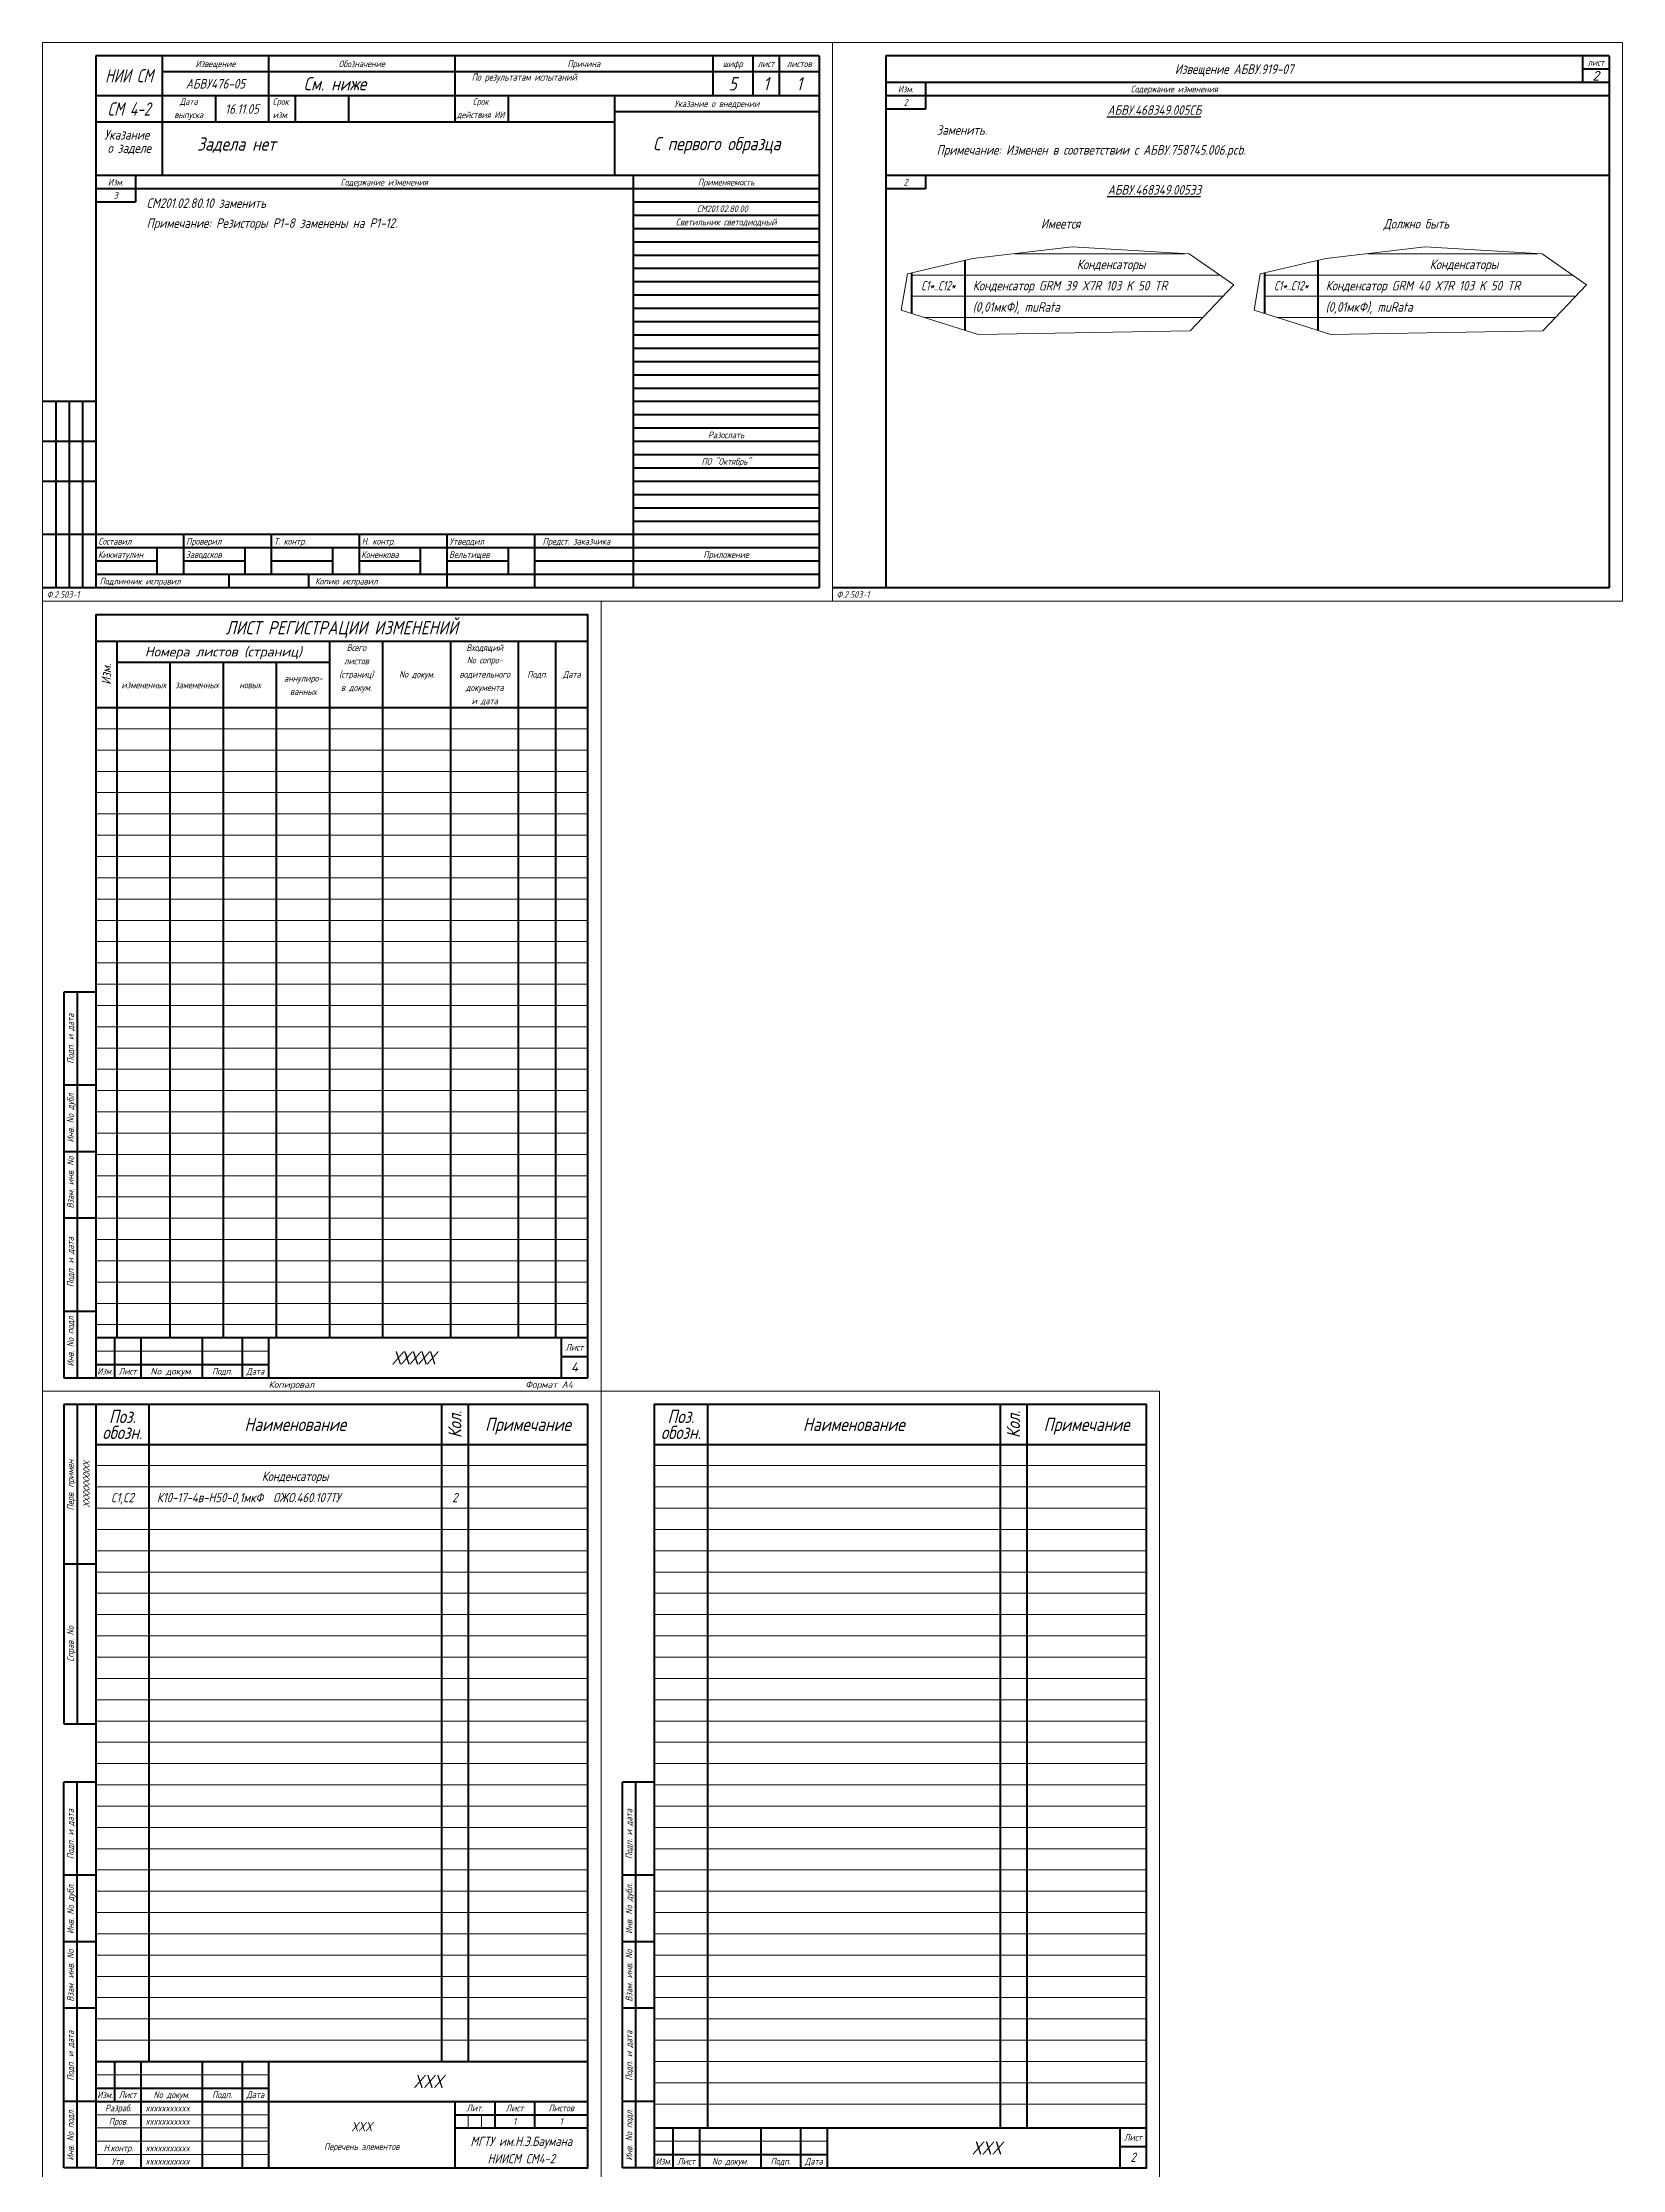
# Model space of a CAD drawing. Header units: millimetres. Extents: x 108 to 2419, y -459 to 1780.
# Drawn here: x 108 to 702, y 980 to 1780 of the extents above; entities that cross this region are included whole.
import ezdxf
from ezdxf.enums import TextEntityAlignment as Align

# ---------------------------------------------------------------- set-up
doc = ezdxf.new("R2010")
doc.units = ezdxf.units.MM
for name, color, linetype, lineweight in [('DIM', 2, 'Continuous', 20), ('OSN25', 2, 'Continuous', 20), ('OSN50', 3, 'Continuous', 50), ('TEXT', 1, 'Continuous', 30)]:
    doc.layers.add(name, color=color, linetype=linetype, lineweight=lineweight)
doc.styles.add('E', font='simplex.shx', dxfattribs={"width": 0.8, "oblique": 15})
doc.styles.add('E1', font='simplex.shx', dxfattribs={"oblique": 15})

msp = doc.modelspace()

# ---------------------------------------------------------------- linework, layer by layer
at = {"layer": 'DIM'}
for points in [[(433.52, 1692.71), (458.15, 1698.43), (495.52, 1702.84), (539.45, 1700.19), (556.2, 1688.61), (539.8, 1671.32), (460.09, 1669.9), (431.2, 1679.06), (433.52, 1692.71)], [(566.21, 1692.71), (590.83, 1698.43), (628.2, 1702.84), (672.13, 1700.19), (688.88, 1688.61), (672.48, 1671.32), (592.77, 1669.9), (563.88, 1679.06), (566.21, 1692.71)]]:
    msp.add_lwpolyline(points, close=True, dxfattribs=at)
at = {"layer": 'OSN25', "ltscale": 10}
for p, q in [((108.37, 1779.68), (108.37, 1569.68)), ((405.37, 1779.68), (108.37, 1779.68)), ((405.37, 1779.68), (405.37, 1569.68)), ((405.37, 1779.68), (405.37, 1569.68)), ((702.37, 1779.68), (405.37, 1779.68)), ((405.37, 1779.68), (405.37, 1569.68)), ((702.37, 1779.68), (702.37, 1569.68)), ((405.37, 1569.68), (108.37, 1569.68)), ((702.37, 1569.68), (405.37, 1569.68))]:
    msp.add_line(p, q, dxfattribs=at)
at = {"layer": 'OSN25'}
for p, q in [((473.83, 1700.28), (537.95, 1700.28)), ((606.52, 1700.28), (670.63, 1700.28)), ((435.12, 1692.28), (550.89, 1692.28)), ((567.8, 1692.28), (683.57, 1692.28)), ((435.12, 1684.28), (552.1, 1684.28)), ((567.8, 1684.28), (684.78, 1684.28)), ((439.96, 1676.28), (544.39, 1676.28)), ((572.65, 1676.28), (677.07, 1676.28)), ((128.37, 1287.68), (193.37, 1287.68)), ((128.37, 1244.68), (313.37, 1244.68)), ((338.37, 1244.68), (523.37, 1244.68)), ((128.37, 1236.68), (313.37, 1236.68)), ((338.37, 1236.68), (523.37, 1236.68)), ((128.37, 1228.68), (313.37, 1228.68)), ((338.37, 1228.68), (523.37, 1228.68)), ((128.37, 1220.68), (313.37, 1220.68)), ((338.37, 1220.68), (523.37, 1220.68)), ((128.37, 1212.68), (313.37, 1212.68)), ((338.37, 1212.68), (523.37, 1212.68)), ((128.37, 1204.68), (313.37, 1204.68)), ((338.37, 1204.68), (523.37, 1204.68)), ((128.37, 1196.68), (313.37, 1196.68)), ((338.37, 1196.68), (523.37, 1196.68)), ((128.37, 1188.68), (313.37, 1188.68)), ((338.37, 1188.68), (523.37, 1188.68)), ((128.37, 1180.68), (313.37, 1180.68)), ((338.37, 1180.68), (523.37, 1180.68)), ((128.37, 1172.68), (313.37, 1172.68)), ((338.37, 1172.68), (523.37, 1172.68)), ((128.37, 1164.68), (313.37, 1164.68)), ((338.37, 1164.68), (523.37, 1164.68)), ((128.37, 1156.68), (313.37, 1156.68)), ((338.37, 1156.68), (523.37, 1156.68)), ((128.37, 1148.68), (313.37, 1148.68)), ((338.37, 1148.68), (523.37, 1148.68)), ((128.37, 1140.68), (313.37, 1140.68)), ((338.37, 1140.68), (523.37, 1140.68)), ((128.37, 1132.68), (313.37, 1132.68)), ((338.37, 1132.68), (523.37, 1132.68)), ((128.37, 1124.68), (313.37, 1124.68)), ((338.37, 1124.68), (523.37, 1124.68)), ((128.37, 1116.68), (313.37, 1116.68)), ((338.37, 1116.68), (523.37, 1116.68)), ((128.37, 1108.68), (313.37, 1108.68)), ((338.37, 1108.68), (523.37, 1108.68)), ((128.37, 1100.68), (313.37, 1100.68)), ((338.37, 1100.68), (523.37, 1100.68)), ((128.37, 1092.68), (313.37, 1092.68)), ((338.37, 1092.68), (523.37, 1092.68)), ((128.37, 1084.68), (313.37, 1084.68)), ((338.37, 1084.68), (523.37, 1084.68)), ((128.37, 1076.68), (313.37, 1076.68)), ((338.37, 1076.68), (523.37, 1076.68)), ((128.37, 1068.68), (313.37, 1068.68)), ((338.37, 1068.68), (523.37, 1068.68)), ((128.37, 1060.68), (313.37, 1060.68)), ((338.37, 1060.68), (523.37, 1060.68)), ((128.37, 1052.68), (313.37, 1052.68)), ((338.37, 1052.68), (523.37, 1052.68)), ((128.37, 1044.68), (313.37, 1044.68)), ((338.37, 1044.68), (523.37, 1044.68)), ((128.37, 1036.68), (313.37, 1036.68)), ((338.37, 1036.68), (523.37, 1036.68)), ((128.37, 1028.68), (313.37, 1028.68)), ((338.37, 1028.68), (523.37, 1028.68)), ((128.37, 1015.68), (193.37, 1015.68)), ((338.37, 1020.68), (523.37, 1020.68)), ((338.37, 1012.68), (523.37, 1012.68)), ((128.37, 1000.68), (193.37, 1000.68)), ((268.37, 1000.68), (268.37, 995.68)), ((273.37, 1000.68), (273.37, 995.68)), ((338.37, 1004.68), (523.37, 1004.68)), ((128.37, 995.68), (193.37, 995.68)), ((128.37, 990.68), (193.37, 990.68)), ((128.37, 985.68), (193.37, 985.68)), ((338.37, 990.68), (403.37, 990.68))]:
    msp.add_line(p, q, dxfattribs=at)
at = {"layer": 'OSN25', "linetype": 'Continuous'}
for p, q in [((128.37, 1521.68), (313.37, 1521.68)), ((128.37, 1513.68), (313.37, 1513.68)), ((128.37, 1505.68), (313.37, 1505.68)), ((128.37, 1497.68), (313.37, 1497.68)), ((128.37, 1489.68), (313.37, 1489.68)), ((128.37, 1481.68), (313.37, 1481.68)), ((128.37, 1473.68), (313.37, 1473.68)), ((128.37, 1465.68), (313.37, 1465.68)), ((128.37, 1457.68), (313.37, 1457.68)), ((128.37, 1449.68), (313.37, 1449.68)), ((128.37, 1441.68), (313.37, 1441.68)), ((128.37, 1433.68), (313.37, 1433.68)), ((128.37, 1425.68), (313.37, 1425.68)), ((128.37, 1417.68), (313.37, 1417.68)), ((128.37, 1409.68), (313.37, 1409.68)), ((128.37, 1401.68), (313.37, 1401.68)), ((128.37, 1393.68), (313.37, 1393.68)), ((128.37, 1385.68), (313.37, 1385.68)), ((128.37, 1377.68), (313.37, 1377.68)), ((128.37, 1369.68), (313.37, 1369.68)), ((128.37, 1361.68), (313.37, 1361.68)), ((128.37, 1353.68), (313.37, 1353.68)), ((128.37, 1345.68), (313.37, 1345.68)), ((128.37, 1337.68), (313.37, 1337.68)), ((128.37, 1329.68), (313.37, 1329.68)), ((128.37, 1321.68), (313.37, 1321.68)), ((128.37, 1313.68), (313.37, 1313.68)), ((128.37, 1305.68), (313.37, 1305.68)), ((128.37, 1297.68), (313.37, 1297.68))]:
    msp.add_line(p, q, dxfattribs=at)
at = {"layer": 'OSN25'}
for points in [[(108.37, 1272.68), (318.37, 1272.68), (318.37, 1569.68), (108.37, 1569.68)], [(108.37, 975.68), (318.37, 975.68), (318.37, 1272.68), (108.37, 1272.68)], [(318.37, 975.68), (528.37, 975.68), (528.37, 1272.68), (318.37, 1272.68)]]:
    msp.add_lwpolyline(points, close=True, dxfattribs=at)
at = {"layer": 'OSN50', "ltscale": 10}
for p, q in [((128.37, 1774.68), (128.37, 1574.68)), ((400.37, 1774.68), (128.37, 1774.68)), ((153.37, 1774.68), (153.37, 1729.68)), ((400.37, 1768.68), (153.37, 1768.68)), ((193.37, 1774.68), (193.37, 1749.68)), ((263.37, 1774.68), (263.37, 1749.68)), ((360.37, 1774.68), (360.37, 1759.68)), ((375.37, 1774.68), (375.37, 1759.68)), ((385.37, 1774.68), (385.37, 1759.68)), ((400.37, 1774.68), (400.37, 1574.68)), ((697.37, 1774.68), (425.37, 1774.68)), ((425.37, 1774.68), (425.37, 1574.68)), ((697.37, 1774.68), (697.37, 1574.68)), ((400.37, 1759.68), (128.37, 1759.68)), ((173.37, 1759.68), (173.37, 1749.68)), ((203.37, 1759.68), (203.37, 1749.68)), ((223.37, 1759.68), (223.37, 1749.68)), ((283.37, 1759.68), (283.37, 1749.68)), ((323.37, 1759.68), (323.37, 1729.68)), ((697.37, 1764.68), (425.37, 1764.68)), ((697.37, 1759.68), (425.37, 1759.68)), ((440.37, 1764.68), (440.37, 1754.68)), ((400.37, 1753.68), (323.37, 1753.68)), ((440.37, 1754.68), (425.37, 1754.68)), ((323.37, 1749.68), (128.37, 1749.68)), ((400.37, 1729.68), (128.37, 1729.68)), ((143.37, 1729.68), (143.37, 1719.68)), ((330.37, 1729.68), (330.37, 1574.68)), ((697.37, 1729.68), (425.37, 1729.68)), ((440.37, 1729.68), (440.37, 1724.68)), ((400.37, 1724.68), (128.37, 1724.68)), ((143.37, 1719.68), (128.37, 1719.68)), ((400.37, 1719.68), (330.37, 1719.68)), ((440.37, 1724.68), (425.37, 1724.68)), ((400.37, 1714.68), (330.37, 1714.68)), ((400.37, 1709.68), (330.37, 1709.68)), ((400.37, 1704.68), (330.37, 1704.68)), ((400.37, 1699.68), (330.37, 1699.68)), ((400.37, 1694.68), (330.37, 1694.68)), ((400.37, 1689.68), (330.37, 1689.68)), ((400.37, 1684.68), (330.37, 1684.68)), ((400.37, 1679.68), (330.37, 1679.68)), ((400.37, 1674.68), (330.37, 1674.68)), ((400.37, 1669.68), (330.37, 1669.68)), ((400.37, 1664.68), (330.37, 1664.68)), ((400.37, 1659.68), (330.37, 1659.68)), ((400.37, 1654.68), (330.37, 1654.68)), ((400.37, 1649.68), (330.37, 1649.68)), ((128.37, 1644.68), (108.37, 1644.68)), ((113.37, 1644.68), (113.37, 1574.68)), ((118.37, 1644.68), (118.37, 1574.68)), ((123.37, 1644.68), (123.37, 1574.68)), ((400.37, 1644.68), (330.37, 1644.68)), ((400.37, 1639.68), (330.37, 1639.68)), ((400.37, 1634.68), (330.37, 1634.68)), ((128.37, 1629.68), (108.37, 1629.68)), ((400.37, 1629.68), (330.37, 1629.68)), ((400.37, 1624.68), (330.37, 1624.68)), ((400.37, 1619.68), (330.37, 1619.68)), ((128.37, 1614.68), (108.37, 1614.68)), ((400.37, 1614.68), (330.37, 1614.68)), ((400.37, 1609.68), (330.37, 1609.68)), ((400.37, 1604.68), (330.37, 1604.68)), ((400.37, 1599.68), (330.37, 1599.68)), ((128.37, 1594.68), (108.37, 1594.68)), ((400.37, 1594.68), (128.37, 1594.68)), ((161.37, 1594.68), (161.37, 1579.68)), ((194.37, 1594.68), (194.37, 1579.68)), ((227.37, 1594.68), (227.37, 1579.68)), ((260.37, 1594.68), (260.37, 1574.68)), ((293.37, 1594.68), (293.37, 1574.68)), ((400.37, 1589.68), (128.37, 1589.68)), ((151.37, 1584.68), (128.37, 1584.68)), ((151.37, 1589.68), (151.37, 1579.68)), ((184.37, 1584.68), (161.37, 1584.68)), ((184.37, 1589.68), (184.37, 1579.68)), ((217.37, 1584.68), (194.37, 1584.68)), ((217.37, 1589.68), (217.37, 1579.68)), ((250.37, 1584.68), (227.37, 1584.68)), ((250.37, 1589.68), (250.37, 1579.68)), ((283.37, 1584.68), (260.37, 1584.68)), ((283.37, 1589.68), (283.37, 1579.68)), ((400.37, 1584.68), (293.37, 1584.68)), ((400.37, 1579.68), (128.37, 1579.68)), ((330.37, 1579.68), (128.37, 1579.68)), ((178.37, 1579.68), (178.37, 1574.68)), ((208.37, 1579.68), (208.37, 1574.68)), ((400.37, 1574.68), (108.37, 1574.68)), ((697.37, 1574.68), (405.37, 1574.68))]:
    msp.add_line(p, q, dxfattribs=at)
at = {"layer": 'OSN50', "lineweight": 50, "ltscale": 10}
for p, q in [((687.37, 1774.68), (687.37, 1764.68)), ((697.37, 1769.68), (687.37, 1769.68)), ((697.37, 1764.68), (425.37, 1764.68))]:
    msp.add_line(p, q, dxfattribs=at)
at = {"layer": 'OSN50'}
for p, q in [((455.12, 1697.73), (455.12, 1671.48)), ((587.8, 1697.73), (587.8, 1671.48)), ((116.37, 1422.68), (116.37, 1277.68)), ((128.37, 1422.68), (116.37, 1422.68)), ((121.37, 1422.68), (121.37, 1277.68)), ((128.37, 1387.68), (116.37, 1387.68)), ((128.37, 1362.68), (116.37, 1362.68)), ((128.37, 1337.68), (116.37, 1337.68)), ((128.37, 1302.68), (116.37, 1302.68)), ((313.37, 1292.68), (128.37, 1292.68)), ((135.37, 1292.68), (135.37, 1277.68)), ((145.37, 1292.68), (145.37, 1277.68)), ((168.37, 1292.68), (168.37, 1277.68)), ((183.37, 1292.68), (183.37, 1277.68)), ((193.37, 1292.68), (193.37, 1277.68)), ((303.37, 1292.68), (303.37, 1277.68)), ((128.37, 1282.68), (193.37, 1282.68)), ((303.37, 1285.68), (313.37, 1285.68)), ((121.37, 1267.68), (121.37, 1147.68)), ((148.37, 1267.68), (148.37, 1020.68)), ((258.37, 1267.68), (258.37, 1020.68)), ((268.37, 1267.68), (268.37, 1020.68)), ((358.37, 1267.68), (358.37, 995.68)), ((468.37, 1267.68), (468.37, 995.68)), ((478.37, 1267.68), (478.37, 995.68)), ((128.37, 1252.68), (313.37, 1252.68)), ((338.37, 1252.68), (523.37, 1252.68)), ((121.37, 980.68), (121.37, 1125.68)), ((331.37, 980.68), (331.37, 1125.68)), ((128.37, 1020.68), (313.37, 1020.68)), ((135.37, 1020.68), (135.37, 1005.68)), ((145.37, 1020.68), (145.37, 980.68)), ((168.37, 1020.68), (168.37, 980.68)), ((183.37, 1020.68), (183.37, 980.68)), ((193.37, 1020.68), (193.37, 980.68)), ((128.37, 1010.68), (193.37, 1010.68)), ((128.37, 1005.68), (193.37, 1005.68)), ((193.37, 1005.68), (313.37, 1005.68)), ((263.37, 1005.68), (263.37, 980.68)), ((263.37, 1000.68), (313.37, 1000.68)), ((278.37, 1005.68), (278.37, 995.68)), ((293.37, 1005.68), (293.37, 995.68)), ((263.37, 995.68), (313.37, 995.68)), ((338.37, 995.68), (523.37, 995.68)), ((345.37, 995.68), (345.37, 980.68)), ((355.37, 995.68), (355.37, 980.68)), ((378.37, 995.68), (378.37, 980.68)), ((393.37, 995.68), (393.37, 980.68)), ((403.37, 995.68), (403.37, 980.68)), ((513.37, 995.68), (513.37, 980.68)), ((338.37, 985.68), (403.37, 985.68)), ((513.37, 988.68), (523.37, 988.68))]:
    msp.add_line(p, q, dxfattribs=at)
at = {"layer": 'OSN50', "linetype": 'Continuous'}
for p, q in [((128.37, 1564.68), (128.37, 1277.68)), ((128.37, 1564.68), (313.37, 1564.68)), ((313.37, 1277.68), (313.37, 1564.68)), ((128.37, 1554.68), (313.37, 1554.68)), ((136.37, 1292.68), (136.37, 1554.68)), ((216.37, 1292.68), (216.37, 1554.68)), ((236.37, 1292.68), (236.37, 1554.68)), ((261.87, 1292.68), (261.87, 1554.68)), ((287.37, 1292.68), (287.37, 1554.68)), ((301.37, 1292.68), (301.37, 1554.68)), ((136.37, 1546.68), (216.37, 1546.68)), ((156.37, 1292.68), (156.37, 1546.68)), ((176.37, 1292.68), (176.37, 1546.68)), ((196.37, 1292.68), (196.37, 1546.68)), ((128.37, 1529.68), (313.37, 1529.68)), ((116.37, 1277.68), (313.37, 1277.68))]:
    msp.add_line(p, q, dxfattribs=at)
at = {"layer": 'OSN50'}
for points in [[(435.12, 1693.08), (435.12, 1677.82)], [(567.8, 1693.08), (567.8, 1677.82)], [(128.37, 1267.68), (116.37, 1267.68)], [(116.37, 1267.68), (116.37, 1147.68)], [(128.37, 1207.68), (116.37, 1207.68)], [(116.37, 1147.68), (128.37, 1147.68)], [(116.37, 980.68), (116.37, 1125.68)], [(128.37, 1125.68), (116.37, 1125.68)], [(338.37, 1125.68), (326.37, 1125.68)], [(326.37, 980.68), (326.37, 1125.68)], [(128.37, 1090.68), (116.37, 1090.68)], [(338.37, 1090.68), (326.37, 1090.68)], [(128.37, 1065.68), (116.37, 1065.68)], [(338.37, 1065.68), (326.37, 1065.68)], [(128.37, 1040.68), (116.37, 1040.68)], [(338.37, 1040.68), (326.37, 1040.68)], [(128.37, 1005.68), (116.37, 1005.68)], [(338.37, 1005.68), (326.37, 1005.68)], [(128.37, 980.68), (116.37, 980.68)], [(338.37, 980.68), (326.37, 980.68)]]:
    msp.add_lwpolyline(points, dxfattribs=at)
for points in [[(128.37, 980.68), (313.37, 980.68), (313.37, 1267.68), (128.37, 1267.68)], [(338.37, 980.68), (523.37, 980.68), (523.37, 1267.68), (338.37, 1267.68)]]:
    msp.add_lwpolyline(points, close=True, dxfattribs=at)

# ---------------------------------------------------------------- texts
at = {"layer": 'TEXT', "oblique": 15}
for s, height, style, width, p in [('НИИ СМ', 5, 'E', 0.7, (140.87, 1767.18)), ('Извещение', 2.5, 'E', 0.8, (173.37, 1771.68)), ('Обозначение', 2.5, 'E', 0.8, (228.37, 1771.68)), ('По результатам испытаний', 2.7, 'E', 0.8, (289.49, 1766.68)), ('Причина', 2.5, 'E', 0.8, (311.87, 1771.68)), ('шифр', 2.5, 'E', 0.8, (367.87, 1771.68)), ('лист', 2.5, 'E', 0.8, (380.37, 1771.68)), ('листов', 2.5, 'E', 0.8, (392.87, 1771.68)), ('Извещение АБВУ.919-07', 3.6, 'E1', 0.8, (556.37, 1769.68)), ('АБВУ476-05', 3.6, 'E', 0.8, (173.37, 1764.18)), ('См. ниже', 5, 'E', 0.8, (218.28, 1764.18)), ('5', 5, 'E', 0.8, (367.87, 1764.18)), ('1', 5, 'E', 0.8, (380.37, 1764.18)), ('1', 5, 'E', 0.8, (392.87, 1764.18)), ('Изм.', 2.5, 'E', 0.8, (432.87, 1762.18)), ('Содержание изменения', 2.5, 'E', 0.8, (533.87, 1762.18)), ('СМ 4-2', 5, 'E', 0.7, (140.87, 1754.68)), ('выпуска', 2.5, 'E', 0.8, (163.33, 1752.5)), ('Дата', 2.5, 'E', 0.8, (163.33, 1757.5)), ('16.11.05', 3.6, 'E', 0.8, (183.37, 1754.68)), ('изм.', 2.5, 'E', 0.8, (197.91, 1752.5)), ('Срок', 2.5, 'E', 0.8, (197.91, 1757.5)), ('действия ИИ', 2.5, 'E', 0.7, (273.08, 1752.5)), ('Срок', 2.5, 'E', 0.7, (273.08, 1757.5)), ('Указание о внедрении', 2.5, 'E', 0.8, (361.87, 1756.68)), ('2', 2.5, 'E', 0.8, (432.87, 1757.18)), ('Указание ', 3.6, 'E', 0.8, (140.97, 1745)), ('С первого образца', 5, 'E', 0.8, (361.87, 1741.68)), ('о заделе', 3.6, 'E', 0.8, (140.97, 1740)), ('Изм.', 2.5, 'E', 0.8, (135.87, 1727.18)), ('Содержание изменения', 2.5, 'E', 0.8, (236.87, 1727.18)), ('Применяемость', 2.5, 'E', 0.8, (365.37, 1727.18)), ('2', 2.5, 'E', 0.8, (432.87, 1727.18)), ('3', 2.5, 'E', 0.8, (135.87, 1722.18)), ('Cветильник светодиодный', 2.5, 'E', 0.8, (365.37, 1712.18)), ('СМ201.02.80.00  ', 2.5, 'E', 0.8, (365.37, 1717.18)), ('Конденсаторы', 3.6, 'E', 0.8, (510.12, 1696.28)), ('Конденсаторы', 3.6, 'E', 0.8, (642.8, 1696.28)), ('C1*..C12*', 3.5, 'E', 0.7, (445.12, 1688.28)), ('C1*..C12*', 3.5, 'E', 0.7, (577.8, 1688.28)), ('Разослать', 2.5, 'E', 0.8, (365.37, 1632.18)), ('ПО "Октябрь"', 2.5, 'E', 0.8, (365.37, 1622.18)), ('Приложение', 2.5, 'E', 0.8, (365.37, 1587.18)), ('ЛИСТ РЕГИСТРАЦИИ ИЗМЕНЕНИЙ', 5, 'E', 0.8, (220.87, 1559.68)), ('Всего', 2.5, 'E', 0.8, (226.37, 1552.18)), ('Входящий', 2.5, 'E', 0.8, (274.62, 1552.18)), ('(страниц)', 2.5, 'E', 0.8, (226.37, 1542.18)), ('листов', 2.5, 'E', 0.8, (226.37, 1547.18)), ('Nо докум.', 2.5, 'E', 0.8, (249.12, 1542.18)), ('Nо сопро-', 2.5, 'E', 0.8, (274.62, 1547.5)), ('Подп.', 2.5, 'E', 0.8, (294.37, 1542.18)), ('Дата', 2.5, 'E', 0.8, (307.37, 1542.18)), ('измененных', 2.5, 'E', 0.8, (146.37, 1538.18)), ('замененных', 2.5, 'E', 0.8, (166.37, 1538.18)), ('новых', 2.5, 'E', 0.8, (186.37, 1538.18)), ('аннулиро-', 2.5, 'E', 0.8, (206.37, 1540.68)), ('ванных', 2.5, 'E', 0.8, (206.37, 1535.68)), ('в докум.', 2.5, 'E', 0.8, (226.37, 1537.18)), ('водительного', 2.5, 'E', 0.8, (274.62, 1542.18)), ('документа', 2.5, 'E', 0.8, (274.62, 1537.18)), ('и дата', 2.5, 'E', 0.8, (274.62, 1532.18)), ('ХХХХХ', 5, 'E', 0.8, (247.94, 1285.18)), ('Лист', 2.5, 'E', 0.8, (308.37, 1289.18)), ('Изм.', 2.5, 'E', 0.8, (131.87, 1280.18)), ('Лист', 2.5, 'E', 0.8, (140.37, 1280.18)), ('Подп.', 2.5, 'E', 0.8, (175.87, 1280.18)), ('Дата', 2.5, 'E', 0.8, (188.37, 1280.18)), ('Поз.', 5, 'E', 0.8, (138.37, 1263.18)), ('Поз.', 5, 'E', 0.8, (348.37, 1263.18)), ('обозн.', 5, 'E', 0.8, (138.37, 1257.18)), ('Наименование', 5, 'E', 0.8, (203.37, 1260.18)), ('Примечание', 5, 'E', 0.8, (290.87, 1260.18)), ('обозн.', 5, 'E', 0.8, (348.37, 1257.18)), ('Наименование', 5, 'E', 0.8, (413.37, 1260.18)), ('Примечание', 5, 'E', 0.8, (500.87, 1260.18)), ('Конденсаторы', 3.5, 'E', 0.8, (203.37, 1240.68)), ('C1,C2', 3.5, 'E', 0.8, (138.37, 1232.68)), ('2', 3.5, 'E', 0.8, (263.37, 1232.68)), ('XXX', 5, 'E', 0.8, (253.37, 1013.18)), ('Изм.', 2.5, 'E', 0.8, (131.87, 1008.18)), ('Лист', 2.5, 'E', 0.8, (140.37, 1008.18)), ('No докум.', 2.5, 'E', 0.8, (156.87, 1008.18)), ('Подп.', 2.5, 'E', 0.8, (175.87, 1008.18)), ('Дата', 2.5, 'E', 0.8, (188.37, 1008.18)), ('Разраб.', 2.5, 'E', 0.8, (136.87, 1003.18)), ('Лит.', 2.5, 'E', 0.8, (270.87, 1003.18)), ('Лист', 2.5, 'E', 0.8, (285.87, 1003.18)), ('Листов', 2.5, 'E', 0.8, (303.37, 1003.18)), ('Пров.', 2.5, 'E', 0.8, (136.87, 998.18)), ('XXX', 3.5, 'E', 0.8, (228.37, 996.18)), ('МГТУ им.Н.Э.Баумана', 3.5, 'E', 0.8, (288.37, 990.68)), ('1', 2.5, 'E', 0.8, (285.87, 998.18)), ('1', 2.5, 'E', 0.8, (303.37, 998.18)), ('Лист', 2.5, 'E', 0.8, (518.37, 992.18)), ('Н.контр.', 2.5, 'E', 0.8, (136.87, 988.18)), ('Утв.', 2.5, 'E', 0.8, (136.87, 983.18)), ('Перечень элементов', 2.5, 'E', 0.8, (228.37, 988.68)), ('НИИСМ СМ4-2', 3.5, 'E', 0.8, (288.37, 984.14)), ('Изм.', 2.5, 'E', 0.8, (341.87, 983.18)), ('Лист', 2.5, 'E', 0.8, (350.37, 983.18)), ('No докум.', 2.5, 'E', 0.8, (366.87, 983.18)), ('Подп.', 2.5, 'E', 0.8, (385.87, 983.18)), ('Дата', 2.5, 'E', 0.8, (398.37, 983.18)), ('XXX', 5, 'E', 0.8, (463.37, 988.18)), ('2', 3.5, 'E', 0.8, (518.37, 984.68))]:
    msp.add_text(s, height=height, dxfattribs=dict(at, style=style, width=width)).set_placement(p, align=Align.MIDDLE_CENTER)
at = {"layer": 'TEXT', "lineweight": 30, "ltscale": 5, "style": 'E1', "oblique": 15, "width": 0.7}
msp.add_text('лист', height=2.5, dxfattribs=at).set_placement((692.37, 1772.18), align=Align.MIDDLE_CENTER)
at = {"layer": 'TEXT', "oblique": 15}
for s, height, style, p in [('2', 3.6, 'E1', (692.37, 1767.18)), ('Номера листов (страниц)', 3.6, 'E', (176.37, 1550.68)), ('No докум.', 2.5, 'E', (156.87, 1280.18)), ('4', 3.5, 'E', (308.37, 1281.68))]:
    msp.add_text(s, height=height, dxfattribs=dict(at, style=style)).set_placement(p, align=Align.MIDDLE_CENTER)
at = {"layer": 'TEXT', "style": 'E', "oblique": 15, "width": 0.8}
for s, p in [('%%uАБВУ.468349.005СБ', (526.37, 1752.5)), ('%%uАБВУ.468349.005Э3', (526.37, 1722.5)), ('Имеется', (491.1, 1709.75)), ('Должно быть', (624.87, 1709.75))]:
    msp.add_text(s, height=3.6, dxfattribs=at).set_placement(p, align=Align.CENTER)
for s, height, p in [('Задела нет', 5, (166.51, 1739.04)), ('Заменить.', 3.6, (444.5, 1745)), ('Примечание: Изменен в соответствии с АБВУ.758745.006.pcb.', 3.6, (444.5, 1737.5)), ('СМ201.02.80.10 заменить', 3.6, (147.5, 1717.5)), ('Примечание: Резисторы Р1-8 заменены на Р1-12.', 3.6, (147.5, 1710))]:
    msp.add_text(s, height=height, dxfattribs=at).set_placement(p)
for s, height, p in [('Конденсатор GRM 39 X7R 103 K 50 TR', 3.6, (458.12, 1688.28)), ('Конденсатор GRM 40 X7R 103 K 50 TR', 3.6, (590.8, 1688.28)), ('(0,01мкФ), muRata', 3.6, (458.12, 1680.28)), ('(0,01мкФ), muRata', 3.6, (590.8, 1680.28)), ('Составил', 2.5, (129.39, 1592.18)), ('Проверил', 2.5, (162.39, 1592.18)), ('Т. контр.', 2.5, (195.39, 1592.18)), ('Н. контр.', 2.5, (228.39, 1592.18)), ('Утвердил', 2.5, (261.39, 1592.18)), ('Предст. заказчика', 2.5, (296.39, 1592.18)), ('Кикматулин', 2.5, (129.21, 1587.18)), ('Заводсков', 2.5, (162.21, 1587.18)), ('Коненкова', 2.5, (228.21, 1587.18)), ('Вельтищев', 2.5, (261.21, 1587.18)), ('Подлинник исправил', 2.5, (129.85, 1577.18)), ('Копию исправил', 2.5, (210.85, 1577.18)), ('К10-17-4в-Н50-0,1мкФ  ОЖО.460.107ТУ', 3.5, (151.37, 1232.68)), ('xxxxxxxxxxx', 2.5, (147.07, 1003.18)), ('xxxxxxxxxxx', 2.5, (147.07, 998.18)), ('xxxxxxxxxxx', 2.5, (147.07, 988.18)), ('xxxxxxxxxxx', 2.5, (147.07, 983.18))]:
    msp.add_text(s, height=height, dxfattribs=at).set_placement(p, align=Align.MIDDLE_LEFT)
at = {"layer": 'TEXT', "ltscale": 10, "style": 'E', "oblique": 15, "width": 0.8}
for p in [(109.9, 1572.18), (406.9, 1572.18)]:
    msp.add_text('Ф.2.503-1', height=2.5, dxfattribs=at).set_placement(p, align=Align.MIDDLE_LEFT)
at = {"layer": 'TEXT', "style": 'E', "oblique": 15, "width": 0.8}
for s, height, p in [('Изм.', 3.6, (132.37, 1542.18)), ('Подп. и дата', 2.5, (118.87, 1405.18)), ('Инв. No дубл.', 2.5, (118.87, 1375.68)), ('Взам. инв. No', 2.5, (118.87, 1351.18)), ('Подп. и дата', 2.5, (118.87, 1321.18)), ('Инв. No подл.', 2.5, (118.87, 1291.68)), ('Кол.', 5, (263.37, 1260.18)), ('Кол.', 5, (473.37, 1260.18)), ('Перв. примен.', 2.5, (118.87, 1237.68)), ('ХХХХХХХХХХ', 2.5, (124.87, 1237.68)), ('Справ. No', 2.5, (118.87, 1177.68)), ('Подп. и дата', 2.5, (118.87, 1106.18)), ('Подп. и дата', 2.5, (328.87, 1106.18)), ('Инв. No дубл.', 2.5, (118.87, 1078.17)), ('Инв. No дубл.', 2.5, (328.87, 1078.17)), ('Взам. инв. No', 2.5, (118.87, 1053.01)), ('Взам. инв. No', 2.5, (328.87, 1053.01)), ('Подп. и дата', 2.5, (118.87, 1022.84)), ('Подп. и дата', 2.5, (328.87, 1022.84)), ('Инв. No подл.', 2.5, (118.87, 993.17)), ('Инв. No подл.', 2.5, (328.87, 993.17))]:
    msp.add_text(s, height=height, rotation=90, dxfattribs=at).set_placement(p, align=Align.MIDDLE_CENTER)
at = {"layer": 'TEXT', "linetype": 'Continuous', "style": 'E', "oblique": 15}
for s, p in [('Копировал', (193.37, 1273.93)), ('Формат A4', (289.87, 1273.93))]:
    msp.add_text(s, height=2.5, dxfattribs=at).set_placement(p)

doc.saveas('drawing.dxf')
